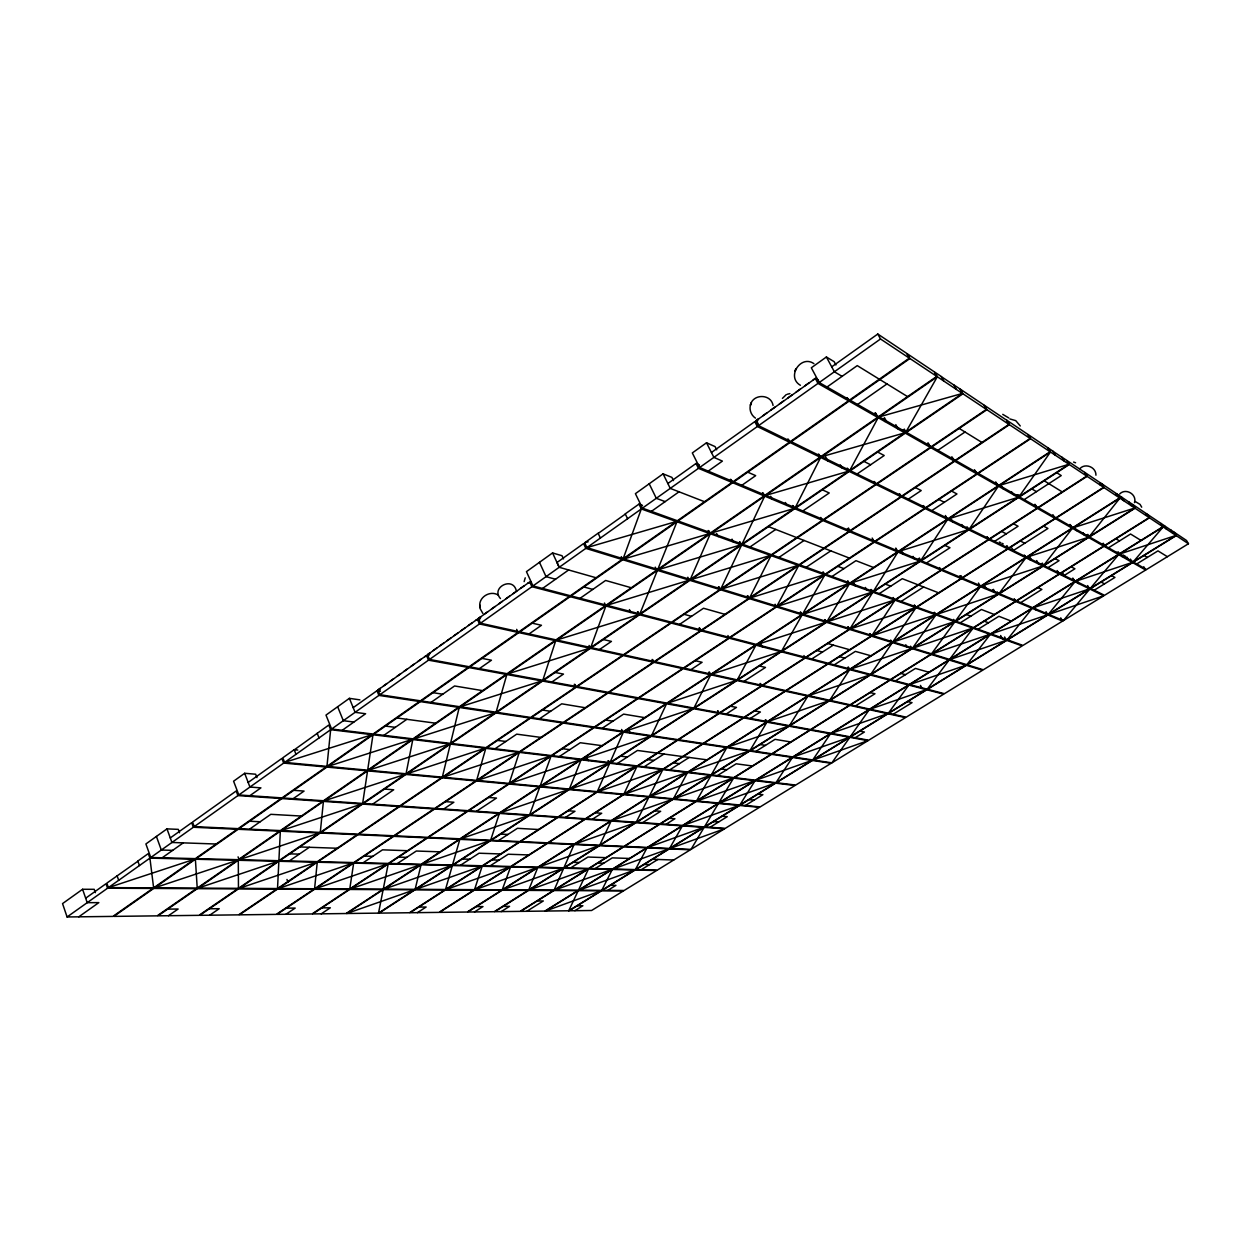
<?xml version="1.0" encoding="UTF-8"?>
<svg xmlns="http://www.w3.org/2000/svg" width="1251" height="1251" viewBox="0 0 1251 1251"><rect width="100%" height="100%" fill="white"/><g stroke="black" fill="none" stroke-linecap="round" stroke-linejoin="round"><path stroke-width="1.5" d="M277.519 888.554L278.864 861.282L316.503 862.205L277.519 888.554L239.269 888.335L278.864 861.282M278.895 860.704L280.333 831.211L319.443 832.978L278.895 860.704L239.129 859.718L238.065 856.857M314.58 888.757L317.254 862.22L352.954 863.096L314.58 888.757L278.285 888.554L317.254 862.22M320.272 832.415L323.415 801.406L361.789 804.033L320.272 832.415L281.194 830.617L323.415 801.406M297.769 750.053L294.188 749.693L282.804 757.793L284.603 762.406L326.949 766.378L330.655 729.693L328.778 725.033L294.251 749.865M524.138 581.637L525.232 577.821M1134.485 502.621C1137.175 494.348 1125.681 487.64 1119.692 493.973M349.764 888.961L353.658 863.112L387.544 863.941L349.764 888.961L315.299 888.757L353.658 863.112M362.649 803.439L367.559 770.866L405.168 774.369L362.649 803.439L324.275 800.812L367.559 770.866M367.653 770.178L372.986 734.775L412.032 739.466L367.653 770.178L327.793 766.456L372.986 734.775M379.944 689.301L380.085 688.378L377.911 689.926L379.804 690.224M378.506 913.121L383.15 889.633L414.378 889.805L378.506 913.121L346.73 913.511L383.15 889.633M383.244 889.148L388.217 863.956L420.43 864.754L383.244 889.148L350.452 888.961L388.217 863.956M406.043 773.775L412.814 739.56L449.625 743.985L406.043 773.775L368.451 770.256L412.814 739.56M415.129 889.32L421.071 864.769L451.736 865.52L415.129 889.32L383.901 889.148L421.071 864.769M442.322 777.168L450.344 744.079L485.091 748.254L442.322 777.168L406.794 773.837L450.344 744.079M450.516 743.375L459.226 707.456L495.161 712.851L450.516 743.375L413.737 738.934L459.226 707.456M445.512 889.492L452.346 865.536L481.572 866.239L445.512 889.492L415.739 889.32L452.346 865.536M452.487 865.02L459.821 839.358L489.876 840.719L452.487 865.02L421.837 864.269L459.821 839.358M476.647 780.374L485.779 748.333L518.649 752.289L476.647 780.374L443.026 777.231L485.779 748.333M496.084 712.226L506.843 674.524L541.855 680.935L496.084 712.226L460.165 706.799L506.843 674.524M474.52 889.649L482.151 866.255L510.017 866.943L474.52 889.649L446.107 889.492L482.151 866.255M490.642 840.219L499.384 813.416L528.798 815.417L490.642 840.219L460.603 838.842L499.384 813.416M509.173 783.423L519.29 752.367L550.424 756.104L509.173 783.423L477.319 780.436L519.29 752.367M542.809 680.278L555.71 640.715L589.737 648.19L542.809 680.278L507.812 673.851L555.71 640.715M502.23 889.805L510.58 866.959L537.195 867.615L502.23 889.805L475.083 889.649L510.58 866.959M529.595 814.901L539.822 786.895L568.564 789.569L529.595 814.901L500.181 812.884L539.822 786.895M540.041 786.3L551.034 756.183L580.558 759.732L540.041 786.3L509.798 783.47L551.034 756.183M637.478 611.708L638.87 614.616L605.875 606.016L556.711 640.027L590.722 647.533L605.875 606.016L604.468 603.013M600.386 538.039L598.103 533.223L584.655 542.793L586.922 547.61L623.139 558.759L641.325 508.954L638.98 504.106L625.25 513.88L627.58 518.712M528.735 889.946L537.727 867.615L563.185 868.241L528.735 889.946L502.777 889.805L537.727 867.615M581.136 759.795L540.635 786.363L569.361 789.053L581.136 759.795L609.174 763.173L608.033 760.671M639.855 613.944L657.4 570.378L689.27 580.167L639.855 613.944L606.891 605.312L657.4 570.378M657.776 569.44L676.963 521.761L709.677 533.536L657.776 569.44L623.842 558.994L676.963 521.761M758.012 420.101L758.591 418.788L755.932 420.68L757.449 421.415M554.115 890.087L563.685 868.257L588.048 868.851L554.115 890.087L529.267 889.961L563.685 868.257M563.888 867.803L574.084 844.55L598.979 845.676L563.888 867.803L538.446 867.162L574.084 844.55M597.274 791.648L636.384 766.441L609.722 763.235L569.94 789.1L597.274 791.648L609.722 763.235L608.596 760.733M609.988 762.625L623.373 732.101L650.661 736.198L609.988 762.625L581.981 759.248L623.373 732.101M690.286 579.463L740.999 544.795L710.318 533.755L658.448 569.643L690.286 579.463L710.318 533.755L708.817 530.721M568.72 910.775L578.228 890.649L601.09 890.775L568.72 910.775L545.405 911.056L578.228 890.649M578.431 890.227L588.533 868.866L611.864 869.445L578.431 890.227L554.615 890.102L588.533 868.866M599.698 845.223L611.145 821.031L635.461 822.689L599.698 845.223L574.819 844.081L611.145 821.031M623.858 794.135L636.915 766.503L662.295 769.553L623.858 794.135L597.806 791.711L636.915 766.503M651.505 735.651L666.564 703.781L693.07 708.629L651.505 735.651L624.233 731.538L666.564 703.781M720.873 588.893L770.444 555.381L741.608 545.014L690.912 579.666L720.873 588.893L741.608 545.014L740.123 542.074M742.046 544.076L794.119 508.485L764.705 496.131L711.397 533.02L742.046 544.076L764.705 496.131L763.141 493.082M601.762 890.352L612.333 869.445L634.695 869.992L601.762 890.352L578.916 890.227L612.333 869.445M636.212 822.22L648.941 797.043L672.663 799.248L636.212 822.22L611.895 820.562L648.941 797.043M649.206 796.512L662.811 769.615L687.002 772.524L649.206 796.512L624.374 794.197L662.811 769.615M693.914 708.066L736.401 680.45L710.74 674.805L667.44 703.203L693.914 708.066L710.74 674.805L709.489 672.209M749.677 597.775L771.007 555.585L798.154 565.358L749.677 597.775L721.467 589.08L771.007 555.585M795.198 507.75L848.694 471.174L820.625 457.459L765.815 495.38L795.198 507.75L820.625 457.459L819.014 454.379M635.383 869.586L647.033 847.865L668.894 848.866L635.383 869.586L613.021 869.023L647.033 847.865M673.413 798.779L687.487 772.586L710.568 775.354L673.413 798.779L649.707 796.559L687.487 772.586M737.277 679.887L755.917 645.172L780.718 651.646L737.277 679.887L711.631 674.226L755.917 645.172M776.887 606.156L798.701 565.546L824.3 574.756L776.887 606.156L750.24 597.947L798.701 565.546M849.804 470.423L904.77 432.846L878.139 417.678L821.766 456.678L849.804 470.423L878.139 417.678L875.622 413.049M669.582 848.428L682.389 825.895L703.719 827.349L669.582 848.428L647.737 847.427L682.389 825.895M696.541 800.937L711.037 775.417L733.102 778.059L696.541 800.937L673.882 798.826L711.037 775.417M711.334 774.869L726.8 747.629L749.24 750.991L711.334 774.869L688.269 772.086L726.8 747.629M781.609 651.067L826.035 622.185L802.157 614.851L756.839 644.578L781.609 651.067L802.157 614.851L800.828 612.224M802.595 614.085L849.007 583.638L824.816 574.944L777.418 606.328L802.595 614.085L824.816 574.944L823.408 572.223M690.99 849.413L704.141 827.364L724.595 828.772L690.99 849.413L670.02 848.459L704.141 827.364M704.422 826.911L718.387 803.502L739.153 805.441L704.422 826.911L683.093 825.441L718.387 803.502M718.684 803.017L733.539 778.122L754.634 780.655L718.684 803.017L696.995 800.984L733.539 778.122M750.021 750.491L788.662 726.143L766.926 722.155L727.597 747.113L750.021 750.491L766.926 722.155L765.784 719.81M826.942 621.591L872.385 592.051L849.492 583.81L803.095 614.241L826.942 621.591L849.492 583.81L848.115 581.168M739.873 804.987L755.057 780.702L775.245 783.126L739.873 804.987L719.106 803.048L755.057 780.702M789.459 725.643L807.88 696.166L828.881 700.795L789.459 725.643L767.739 721.639L807.88 696.166M850.039 628.706L894.528 600.011L872.838 592.208L827.427 621.731L850.039 628.706L872.838 592.208L871.494 589.643M873.323 591.442L919.813 561.214L897.937 552.035L850.445 583.185L873.323 591.442L897.937 552.035L895.81 548.047M775.98 782.673L792.415 757.465L811.993 760.405L775.98 782.673L755.792 780.233L792.415 757.465M829.694 700.279L869.914 674.93L849.664 669.645L808.709 695.65L829.694 700.279L849.664 669.645L848.459 667.268M871.963 635.461L894.965 600.167L915.56 607.579L871.963 635.461L850.477 628.846L894.965 600.167M812.743 759.951L830.476 733.805L849.429 737.277L812.743 759.951L793.165 756.996L830.476 733.805M870.743 674.414L892.338 642.561L911.791 648.534L870.743 674.414L850.508 669.113L892.338 642.561M892.807 641.888L935.529 614.757L915.967 607.72L872.385 635.602L892.807 641.888L915.967 607.72L914.669 605.265M969.337 529.017L1018.048 497.351L998.392 486.17L948.571 518.837L969.337 529.017L998.392 486.17L996.891 483.48M831.884 762.844L849.82 737.339L867.959 740.67L831.884 762.844L813.134 760.014L849.82 737.339M850.195 736.808L869.273 709.677L887.569 713.695L850.195 736.808L831.243 733.321L869.273 709.677M912.636 648.002L954.544 621.606L935.92 614.898L893.214 642.013L912.636 648.002L935.92 614.898L934.638 612.505M1019.049 496.694L1068.933 464.277L1050.48 452.002L999.424 485.482L1019.049 496.694L1050.48 452.002L1048.15 447.952L1052.873 451.111L1055.187 455.129M782.422 398.381L786.285 394.581M888.351 713.226L908.82 685.079L926.428 689.676L888.351 713.226L870.055 709.192L908.82 685.079M931.557 653.835L972.653 628.111L954.904 621.731L913.027 648.127L931.557 653.835L954.904 621.731L953.653 619.386M955.404 621.059L998.173 594.1L980.44 586.656L936.796 614.35L955.404 621.059L980.44 586.656L978.47 583.044M927.226 689.192L949.134 660.012L966.038 665.204L927.226 689.192L909.618 684.594L949.134 660.012M949.603 659.402L972.997 628.237L989.916 634.32L949.603 659.402L931.917 653.945L972.997 628.237M999.064 593.537L1042.74 566.015L1025.914 557.79L981.331 586.078L999.064 593.537L1025.914 557.79L1024.553 555.366M1099.895 483.949L1100.63 482.995M966.835 664.703L990.26 634.445L1006.398 640.246L966.835 664.703L949.947 659.512L990.26 634.445M1115.97 494.645L1116.69 493.738M1007.227 639.746L1032.184 608.361L1047.556 614.82L1007.227 639.746L991.089 633.929L1032.184 608.361M1089.168 536.757L1134.735 508.031L1119.88 498.148L1073.327 527.703L1089.168 536.757L1119.88 498.148L1117.424 494.27L1101.693 483.715L1099.989 484.794M1048.385 614.304L1089.512 588.877L1074.969 581.762L1033.029 607.845L1048.385 614.304L1074.969 581.762L1073.045 578.384M1145.728 514.489L1146.432 513.629M1063.366 620.605L1089.809 589.018L1103.71 595.82L1063.366 620.605L1048.698 614.429L1089.809 589.018M1090.372 588.361L1132.311 562.434L1118.613 554.631L1075.829 581.23L1090.372 588.361L1118.613 554.631L1117.018 552.191M1118.191 551.816L1119.489 554.084L1133.187 561.902L1163.164 526.921L1161.147 523.512L1164.415 525.701L1166.417 529.095M95.373 892.651L94.216 889.32L82.582 889.273L62.55 903.597L67.085 916.967L112.903 916.404L152.81 888.445L107.57 888.21L67.085 916.967M179.518 832.744L178.283 829.366L166.977 828.881L145.898 843.956L150.777 857.514L195.344 858.624L237.252 829.257L193.358 827.255L150.777 857.514M256.971 777.622L255.642 774.213L244.664 773.29L233.593 781.203L238.832 794.948L281.975 797.903L326.042 767.019L283.68 763.079L238.832 794.948M359.897 699.872L349.389 698.339L325.995 715.087L331.609 729.02L373.111 734.024L419.507 701.498L378.912 695.4L331.609 729.02M563.497 558.9L562.027 555.725L552.567 552.942L526.452 571.644L532.973 585.937L570.378 595.742L622.06 559.51L585.828 548.376L583.576 543.575L556.992 562.497L559.213 567.297L596.055 577.759M673.491 480.587L671.912 477.382L663.093 473.848L635.414 493.66L642.451 508.141L677.37 520.744L732.038 482.433L730.443 479.274M716.698 449.828L715.072 446.607L706.518 442.776L692.319 452.94L699.637 467.514L733.164 481.635L789.428 442.213L787.77 439.038M835.918 364.948L834.151 361.68L826.395 356.988L811.32 367.778L819.217 382.54L849.695 399.96L909.336 358.146L906.662 353.345L877.78 334.033L831.712 366.84M383.478 685.97L386.887 683.546M390.281 681.107L393.705 678.683M397.114 676.244L400.539 673.804M403.979 671.365L407.419 668.91M410.86 666.455L414.316 664M417.771 661.544L421.243 659.074M424.715 656.603L427.889 655.633M433.174 650.567L436.677 648.081M440.18 645.579L443.683 643.092M447.201 640.575L450.72 638.073M454.238 635.555L457.788 633.037M461.322 630.52L464.872 627.986M468.421 625.453L471.987 622.92M475.552 620.387L478.758 619.417M484.262 614.178L487.859 611.614M491.455 609.049L495.068 606.485M498.68 603.905L502.292 601.34M505.92 598.744L509.564 596.164M513.207 593.568L516.851 590.972M520.51 588.361L524.169 585.749M527.844 583.138L531.05 582.184M762.735 415.832L766.894 412.861M771.054 409.906L775.229 406.935M779.404 403.948L783.595 400.977M787.802 397.974L792.008 394.988M796.215 391.985L800.437 388.967M804.674 385.965L808.912 382.931M813.166 379.913L815.292 378.396L816.418 379.037M85.662 898.202L106.007 883.722L107.57 888.21M137.891 861.22L106.835 883.128L108.399 887.616L153.623 887.866L194.499 859.218L149.917 858.123L108.399 887.616L194.499 859.218M170.277 837.935L191.669 822.705L193.358 827.255M248.167 782.454L281.866 758.45L283.68 763.079M353.204 707.659L376.973 690.724L380.429 691.256M667.862 483.527L696.025 463.48L699.481 464.934M711.428 452.502L754.791 421.618L758.09 423.245M818.561 380.335L815.355 378.49L755.995 420.774L758.528 425.668L790.585 441.384L848.506 400.805L846.786 397.615M598.181 533.426L625.344 514.083M194.233 826.63L237.925 795.589L281.084 798.529L238.112 828.647L194.233 826.63L192.545 822.079L236.189 790.992L237.925 795.589M379.897 694.712L428.514 660.168L468.124 667.424L420.477 700.826L379.897 694.712L377.958 690.02L426.482 655.446L428.514 660.168M479.477 623.952L477.382 619.198L427.498 654.742L429.515 659.449L479.477 623.952L518.039 632.427L516.663 629.362M480.525 623.217L531.91 586.703L569.346 596.477L519.056 631.724L480.525 623.217L478.414 618.463L529.72 581.918L531.91 586.703M532.973 585.937L585.828 548.376M642.451 508.141L698.465 468.343L732.038 482.433M699.637 467.514L757.34 426.528L789.428 442.213M758.528 425.668L817.982 383.416L848.506 400.805M819.217 382.54L880.516 338.99L909.336 358.146M78.782 916.827L98.829 902.628L87.21 902.675L82.582 889.273M162.161 857.795L183.24 842.877M249.856 795.699L260.912 787.864L249.934 787.051L244.664 773.29M342.227 730.303L365.605 713.742L355.112 712.319L349.389 698.339M542.543 588.455L568.642 569.971M651.396 511.378L679.043 491.799M708.222 471.142L722.406 461.103L713.899 457.381L706.518 442.776M827.036 387.012L857.248 365.62L879.297 379.209M326.949 766.378L372.173 734.681L330.655 729.693L284.603 762.406L372.173 734.681M518.039 632.427L469.109 666.736L429.515 659.449M623.139 558.759L676.275 521.511L641.325 508.954L586.922 547.61L676.275 521.511M154.53 887.866L195.391 859.234L237.471 860.266L197.22 888.116L154.53 887.866L237.471 860.266M656.728 570.159L622.779 559.729L571.128 595.929L606.203 605.124L656.728 570.159L655.274 567.141M764.095 495.881L732.695 482.714L678.058 520.995L710.756 532.785L764.095 495.881L762.531 492.816M820.03 457.162L790.053 442.51L733.837 481.916L765.19 495.115L820.03 457.162L818.42 454.097M877.577 417.349L849.101 401.133L791.226 441.697L821.172 456.38L877.577 417.349L875.059 412.721M909.915 358.521L850.305 400.304L878.734 416.552L936.78 376.395L934.153 371.735L907.225 353.72L909.915 358.521L936.78 376.395M249.559 829.163L270.81 814.323L301.366 816.059M293.203 798.67L304.071 791.085L293.735 790.319M383.901 735.322L406.841 719.309M431.016 702.405L454.566 685.97L482.62 690.646M479.399 668.628L491.44 660.215L481.995 658.386M529.064 633.929L541.448 625.281L532.254 623.17M580.104 598.291L605.609 580.464L631.302 587.767M741.859 485.294L755.682 475.646L747.738 472.174M857.592 404.464L886.975 383.932M198.065 888.116L238.3 860.281L278.066 861.267L238.456 888.335L198.065 888.116L278.066 861.267M280.333 831.211L239.129 859.718L319.443 832.978M879.297 416.864L937.312 376.739L962.41 393.44L905.912 432.064L879.297 416.864L962.41 393.44L959.861 388.905L953.715 384.808L956.28 389.374M168.432 915.716L178.127 909.024L167.712 909.117M590.722 647.533L638.87 614.616L556.711 640.027M590.425 648.346L543.497 680.419L576.492 686.471L622.482 655.399L590.425 648.346L589.08 645.453M639.511 614.788L591.395 647.69L623.42 654.758L670.567 622.889L639.511 614.788L638.135 611.88M822.329 520.307L794.713 508.719L742.656 544.294L771.46 554.693L822.329 520.307L820.828 517.429M875.591 484.325L849.257 471.439L795.777 507.984L823.377 519.603L875.591 484.325L874.027 481.416M930.259 447.358L905.302 433.143L850.352 470.689L876.67 483.59L930.259 447.358L927.851 442.979M962.91 393.768L906.428 432.361L931.37 446.607L986.413 409.405L983.927 405.011L960.299 389.155L962.91 393.768L986.413 409.405M209.668 915.216L219.222 908.695L209.37 908.773M289.278 860.954L309.341 847.287M372.657 804.127L393.705 789.788L384.542 789.053M551.926 681.967L563.482 674.086L555.116 672.475M599.573 649.488L611.426 641.403L603.31 639.542M750.021 546.953L775.729 529.439M802.845 510.955L829.241 492.972L822.345 489.845M857.091 473.988L884.207 455.505L877.639 452.049M575.569 687.112L530.69 717.433L496.803 712.335L542.559 681.06L575.569 687.112L574.287 684.297M719.872 589.565L671.537 622.232L640.512 614.116L689.895 580.355L719.872 589.565L718.465 586.719M576.226 687.221L531.362 717.542L563.388 722.359L607.392 692.929L576.226 687.221L574.944 684.422M748.708 598.431L720.467 589.753L672.147 622.404L701.404 630.066L748.708 598.431L747.332 595.648M900.861 496.678L876.107 484.575L823.924 519.837L849.882 530.768L900.861 496.678L899.344 493.848M954.2 460.993L930.76 447.639L877.186 483.84L901.908 495.975L954.2 460.993L951.839 456.74M986.883 409.718L931.87 446.888L955.279 460.274L1008.947 424.386L1006.508 420.117L984.396 405.324L986.883 409.718L1008.947 424.386M495.052 748.755L516.71 734.149L540.885 737.418M539.525 718.762L561.715 703.813L585.265 707.738M679.621 624.358L703.5 608.252L724.923 614.335M778.966 557.399L804.08 540.463M937.859 450.313L965.006 432.017M653.366 662.186L608.299 692.319L577.149 686.596L623.107 655.54L653.366 662.186L652.068 659.449M700.451 630.692L654.289 661.56L624.061 654.899L671.177 623.061L700.451 630.692L699.121 627.939M848.866 531.44L799.17 564.686L772.039 554.897L822.877 520.541L848.866 531.44L847.396 528.641M653.96 662.326L608.924 692.444L638.385 697.855L682.561 668.613L653.96 662.326L652.662 659.574M701.045 630.848L654.899 661.701L683.468 668.003L728.692 638.073L701.045 630.848L699.7 628.096M749.271 598.604L701.983 630.207L729.63 637.447L775.933 606.798L749.271 598.604L747.879 595.836M873.87 541.933L849.382 531.659L799.702 564.873L825.285 574.115L873.87 541.933L872.432 539.212M924.661 508.313L901.345 496.913L850.399 530.971L874.871 541.276L924.661 508.313L923.175 505.56M976.734 473.832L954.669 461.259L902.409 496.209L925.693 507.625L976.734 473.832L974.435 469.688M1030.136 438.475L1009.385 424.683L955.748 460.54L977.797 473.128L1030.136 438.475L1027.759 434.316L1006.899 420.32M285.916 914.262L295.189 908.085L286.291 908.148M363.087 862.799L382.509 849.836L407.529 850.711M443.73 809.006L453.863 802.251L445.606 801.641M806.238 567.235L830.789 550.862M908.351 499.118L921.221 490.548L915.341 487.562M729.239 638.213L684.047 668.128L711.1 674.101L755.401 645.031L729.239 638.213L727.926 635.524M801.656 614.694L776.449 606.954L730.177 637.588L756.323 644.437L801.656 614.694L800.327 612.067M897.483 551.847L874.355 542.152L825.801 574.287L849.961 583.013L897.483 551.847L896.06 549.189M947.132 519.29L925.13 508.531L875.356 541.48L898.468 551.206L947.132 519.29L945.662 516.616M997.985 485.935L977.172 474.082L926.162 507.859L948.133 518.633L997.985 485.935L995.718 481.901M1030.543 438.741L978.235 473.378L999.017 485.247L1050.089 451.752L1047.759 447.702L1028.166 434.582L1030.543 438.741L1050.089 451.752M321.21 913.84L330.342 907.804L321.898 907.866M397.208 863.643L416.317 851.024L440.102 851.853M476.522 811.258L496.491 798.075L488.703 797.45M559.4 756.527L580.276 742.734L601.981 745.674M602.247 728.223L623.608 714.118L644.718 717.636M690.943 669.66L702.092 662.295L695.243 660.716M831.962 576.523L855.965 560.667L873.589 567.516M931.76 510.611L956.968 493.957L951.511 491.064M622.81 732.007L581.387 759.185L551.894 755.62L594.069 727.691L622.81 732.007L621.622 729.442M710.193 674.696L666.892 703.093L638.98 697.964L683.124 668.738L710.193 674.696L708.942 672.084M898.922 551.394L947.57 519.493L968.352 529.658L920.767 560.589L898.922 551.394L968.352 529.658L966.914 527.062M569.361 789.053L609.174 763.173L540.635 786.363M849.132 629.284L826.504 622.326L782.11 651.192L805.613 657.354L849.132 629.284L847.85 626.782M940.955 570.096L920.251 561.402L873.777 591.598L895.45 599.432L940.955 570.096L939.595 567.563M988.446 539.478L968.759 529.861L921.205 560.776L941.894 569.486L988.446 539.478L987.039 536.945M1037.016 508.156L1018.439 497.57L969.744 529.22L989.4 538.853L1037.016 508.156L1034.858 504.325M1086.728 476.115L1069.292 464.512L1019.44 496.928L1038.002 507.531L1086.728 476.115L1084.508 472.268L1067.025 460.571M460.54 865.223L479.055 853.213L500.603 853.964M498.524 840.578L517.414 828.318L538.524 829.522M617.337 763.517L637.463 750.459L657.056 753.102M743.985 681.357L765.471 667.424L759.373 665.954M879.297 593.6L902.284 578.697L918.078 584.842M926.475 562.997L949.994 547.735L944.849 545.405M1024.178 499.634L1061.239 475.583L1056.72 472.69M1079.926 468.578C1085.446 462.729 1096.22 467.233 1095.939 475.208M718.762 713.336L677.964 739.638L652.037 735.729L693.586 708.723L718.762 713.336L717.574 710.865M761.28 685.923L719.606 712.789L694.446 708.16L736.917 680.56L761.28 685.923L760.061 683.453M719.262 713.43L678.48 739.716L703.14 743.438L743.203 717.808L719.262 713.43L718.074 710.959M761.765 686.033L720.107 712.882L744.032 717.276L784.924 691.131L761.765 686.033L760.545 683.562M805.191 658.042L762.625 685.47L785.769 690.583L827.537 663.874L805.191 658.042L803.94 655.555M871.071 636.024L849.585 629.425L806.066 657.463L828.412 663.311L871.071 636.024L869.805 633.585M1007.477 548.782L988.837 539.666L942.3 569.658L961.941 577.915L1007.477 548.782L1006.101 546.312M1037.392 508.375L989.791 539.056L1008.415 548.188L1055 518.399L1037.392 508.375L1035.218 504.544M1087.088 476.334L1038.377 507.734L1055.953 517.789L1103.585 487.311L1101.396 483.558L1084.805 472.409L1087.088 476.334L1103.585 487.311M417.396 912.651L426.138 907.022L418.819 907.084M489.97 865.958L508.203 854.23L528.766 854.949M565.515 817.372L574.975 811.273L568.22 810.773M644.187 766.754L663.953 754.04M726.19 714.008L736.479 707.394L730.428 706.221M811.758 658.964L833.291 645.109M901.127 601.465L923.629 587M994.545 541.386L1018.079 526.233L1013.451 523.794M961.018 578.509L916.451 607.001L895.888 599.573L941.362 570.268L961.018 578.509L959.673 576.039M891.932 642.435L871.509 636.165L828.85 663.437L850.086 669.004L891.932 642.435L890.696 640.059M961.409 578.666L916.858 607.157L936.42 614.21L980.065 586.5L961.409 578.666L960.064 576.211M962.316 578.087L1007.853 548.97L1025.554 557.618L980.956 585.921L962.316 578.087L960.987 575.616M1072.044 528.11L1055.344 518.602L1008.791 548.36L1026.477 557.039L1072.044 528.11L1069.965 524.466M1103.914 487.53L1056.313 517.977L1072.983 527.515L1119.567 497.945L1103.914 487.53L1101.724 483.777M592.395 819.217L601.715 813.275L595.273 812.79M669.754 769.85L689.176 757.449M750.303 718.434L760.389 711.991L754.65 710.881M834.261 664.844L855.371 651.38L870.915 655.79M766.472 722.077L727.128 747.05L703.625 743.501L743.673 717.902L766.472 722.077L765.331 719.732M849.241 669.535L808.255 695.556L786.238 690.693L827.99 663.984L849.241 669.535L848.037 667.158M1026.836 557.211L1072.373 528.297L1088.245 537.336L1043.631 565.452L1026.836 557.211L1088.245 537.336M474.489 911.932L482.98 906.568L476.287 906.615M1015.421 601.34L998.533 594.241L955.78 621.184L973.497 627.58L1015.421 601.34L1014.154 599.041M1059.081 574.006L1043.068 566.187L999.408 593.693L1016.281 600.793L1059.081 574.006L1057.126 570.534M1103.648 546.108L1088.558 537.508L1043.975 565.608L1059.972 573.458L1103.648 546.108L1102.319 543.778M1089.48 536.929L1135.032 508.234L1149.169 517.617L1104.555 545.545L1089.48 536.929L1087.807 534.38M501.198 911.604L509.564 906.35L503.152 906.396M570.581 867.959L587.97 857.029L605.937 857.654M642.592 822.658L660.669 811.305L654.82 810.836M717.402 775.604L736.182 763.798L752.383 765.987M755.901 751.382L775.041 739.341L790.773 741.968M960.283 622.81L981.441 609.503L994.357 614.522M1048.041 567.61L1059.05 560.683L1055.031 558.65M1015.765 601.481L973.841 627.705L990.745 633.804L1031.872 608.236L1015.765 601.481L1014.498 599.182M1074.656 581.621L1059.409 574.162L1016.625 600.933L1032.716 607.705L1074.656 581.621L1072.748 578.228M1103.961 546.28L1060.285 573.615L1075.532 581.09L1118.331 554.459L1103.961 546.28L1102.616 543.95M1162.883 526.749L1149.45 517.805L1104.852 545.717L1119.207 553.912L1162.883 526.749L1160.865 523.325L1147.386 514.317M526.796 911.291L543.309 900.97L537.195 900.986M595.148 868.585L612.286 857.873L629.488 858.467M666.048 824.268L674.914 818.733L669.301 818.31M855.403 705.955L874.965 693.742L870.18 692.585M895.513 680.888L915.451 668.425L928.93 672.256M978.141 629.253L998.892 616.29L1011.199 621.09M1020.722 602.654L1041.895 589.424L1037.908 587.61M1108.511 547.797L1130.576 534.021L1140.943 540.401M1133.187 561.902L1175.971 535.444L1163.164 526.921L1119.489 554.084L1175.971 535.444M1062.552 621.106L1047.869 614.945L1007.54 639.871L1022.958 645.422L1062.552 621.106L1060.739 617.869M1145.666 570.034L1132.593 562.59L1090.653 588.502L1104.539 595.304L1145.666 570.034L1143.774 566.766M1188.45 543.747L1176.221 535.616L1133.453 562.059L1146.51 569.518L1188.45 543.747L1186.511 540.479L1174.251 532.269M574.866 910.697L582.872 905.755L577.227 905.802M607.783 890.384L615.93 885.364L610.394 885.301M641.263 869.726L657.885 859.468M710.036 827.286L727.253 816.668L722.124 816.246M745.346 805.503L762.875 794.682L757.887 794.15M855.184 737.715L864.41 732.023L859.844 731.147M893.151 714.29L912.026 702.64L907.663 701.592M1094.187 590.237L1114.954 577.415L1111.514 575.601M1136.768 563.951L1157.957 550.878L1167.386 556.695M545.405 911.056L601.09 890.775M578.916 890.227L634.695 869.992M554.615 890.102L611.864 869.445M613.021 869.023L668.894 848.866M670.02 848.459L724.595 828.772M529.267 889.961L588.048 868.851M647.737 847.427L703.719 827.349M502.777 889.805L563.185 868.241M683.093 825.441L739.153 805.441M475.083 889.649L537.195 867.615M538.446 867.162L598.979 845.676M719.106 803.048L775.245 783.126M446.107 889.492L510.017 866.943M574.819 844.081L635.461 822.689M696.995 800.984L754.634 780.655M755.792 780.233L811.993 760.405M813.134 760.014L867.959 740.67M346.73 913.511L414.378 889.805M415.739 889.32L481.572 866.239M611.895 820.562L672.663 799.248M673.882 798.826L733.102 778.059M793.165 756.996L849.429 737.277M383.901 889.148L451.736 865.52M649.707 796.559L710.568 775.354M831.243 733.321L887.569 713.695M350.452 888.961L420.43 864.754M421.837 864.269L489.876 840.719M624.374 794.197L687.002 772.524M688.269 772.086L749.24 750.991M870.055 709.192L926.428 689.676M315.299 888.757L387.544 863.941M460.603 838.842L528.798 815.417M597.806 791.711L662.295 769.553M727.597 747.113L788.662 726.143M909.618 684.594L966.038 665.204M278.285 888.554L352.954 863.096M500.181 812.884L568.564 789.569M569.94 789.1L636.384 766.441M767.739 721.639L828.881 700.795M949.947 659.512L1006.398 640.246L1004.616 636.962M239.269 888.335L316.503 862.205M808.709 695.65L869.914 674.93M931.917 653.945L989.916 634.32M991.089 633.929L1047.556 614.82M1048.698 614.429L1103.71 595.82M509.798 783.47L580.558 759.732M581.981 759.248L650.661 736.198M850.508 669.113L911.791 648.534L910.572 646.204M913.027 648.127L972.653 628.111M1033.029 607.845L1089.512 588.877L1087.635 585.562M477.319 780.436L550.424 756.104M624.233 731.538L693.07 708.629M893.214 642.013L954.544 621.606M1075.829 581.23L1132.311 562.434M281.194 830.617L361.789 804.033M443.026 777.231L518.649 752.289M667.44 703.203L736.401 680.45M872.385 635.602L935.529 614.757L934.247 612.365M936.796 614.35L998.173 594.1M324.275 800.812L405.168 774.369M406.794 773.837L485.091 748.254M711.631 674.226L780.718 651.646M850.477 628.846L915.56 607.579L914.246 605.124M981.331 586.078L1042.74 566.015L1041.411 563.654M368.451 770.256L449.625 743.985M756.839 644.578L826.035 622.185L824.722 619.62M827.427 621.731L894.528 600.011L893.214 597.509M327.793 766.456L412.032 739.466M413.737 738.934L495.161 712.851M803.095 614.241L872.385 592.051L871.04 589.471M1073.327 527.703L1134.735 508.031L1132.64 504.45L1128.981 502.011L1131.092 505.607M460.165 706.799L541.855 680.935M777.418 606.328L849.007 583.638L847.631 580.996M850.445 583.185L919.813 561.214L918.422 558.618M507.812 673.851L589.737 648.19M750.24 597.947L824.3 574.756L822.908 572.051M721.467 589.08L798.154 565.358M948.571 518.837L1018.048 497.351L1016.563 494.739M606.891 605.312L689.27 580.167L687.831 577.227M690.912 579.666L770.444 555.381M999.424 485.482L1068.933 464.277M658.448 569.643L740.999 544.795L739.529 541.839M623.842 558.994L709.677 533.536L708.16 530.487M711.397 533.02L794.119 508.485L792.587 505.513M584.655 542.793L588.142 541.777M765.815 495.38L848.694 471.174L847.115 468.187M821.766 456.678L904.77 432.846L903.128 429.844M787.207 394.284L789.913 393.596M172.669 850.352L161.316 850.023L156.406 836.434M289.732 853.854L299.286 854.136M364.182 856.075L372.767 856.341M398.569 857.107L406.731 857.357M462.37 859.015L469.766 859.234M492.018 859.906L499.071 860.109M573.114 862.33L579.26 862.502M597.806 863.065L603.701 863.237M644.14 864.441L649.566 864.613M216.173 844.018L171.934 842.47L166.977 828.881M299.833 846.943L337.144 848.256M652.506 859.281L673.726 860.016M249.621 821.219L260.145 821.766M500.697 834.104L507.953 834.464M1009.917 418.96L1015.734 420.633L1020.269 425.965M713.461 821.61L718.621 821.985M749.068 799.608L754.087 800.108M353.877 722.046L343.321 720.701L337.645 706.737M385.417 726.08L395.332 727.347M497.523 740.404L505.842 741.468M562.34 748.692L569.815 749.646M620.637 756.151L627.376 757.011M647.627 759.592L654.038 760.42M673.335 762.875L679.434 763.657M721.202 769.005L726.768 769.709M396.974 717.98L435.567 723.187M657.588 753.18L682.608 756.558M683.109 756.62L706.971 759.842M433.065 692.679L442.76 694.211M542.481 710.021L550.596 711.319M605.625 720.044L612.896 721.186M760.045 744.517L765.456 745.377M555.553 579.244L546.046 576.648L539.462 562.325M583.904 586.985L592.818 589.409M684.125 614.304L691.522 616.336M816.872 650.52L822.501 652.052M839.437 656.666L844.785 658.135M900.829 673.413L905.458 674.68M827.709 643.514L849.632 649.738M1002.755 414.347L1008.775 417.943M1073.608 462.088L1075.594 462.776M1135.189 501.495L1140.083 504.419L1141.71 507.187M638.98 504.106L642.482 505.373M665.172 501.62L656.306 498.305L649.206 483.793M837.826 566.328L843.925 568.611M885.301 584.123L890.759 586.172M966.382 614.507L970.839 616.18M984.24 621.2L988.493 622.795M704.516 501.714L670.255 488.39L663.093 473.848M768.505 526.624L796.731 537.617M797.294 537.836L823.862 548.173M824.393 548.376L849.429 558.118M918.5 584.999L938.61 592.833M498.398 595.21C490.251 589.674 477.522 597.65 480.087 607.454L479.79 604.999L480.009 608.408L482.823 613.381M999.346 542.027L1000.659 542.668M1001.957 543.309L1003.255 543.95M863.956 461.4L870.602 464.778M938.797 499.493L944.333 502.308M1001.598 531.44L1006.273 533.833M1020.331 540.979L1024.772 543.247M1071.122 566.828L1074.937 568.767L1064.163 575.507L1062.865 573.208M1101.068 582.075L1104.539 583.842M1043.615 526.108L1047.931 528.469L1013.294 550.581L1011.934 548.11M1018.205 494.739L1019.549 495.505M1122.96 554.928L1125.712 556.507M813.916 363.65C800.749 354.33 786.035 377.145 800.39 385.277M842.095 376.363L834.37 371.782L826.395 356.988M1031.794 488.891L1036.453 491.659M1115.923 538.79L1119.52 540.932M1144.071 555.491L1147.339 557.43M879.891 379.569L907.554 396.614M959.189 428.421L981.941 442.447M1044.225 480.806L1062.224 491.909M1117.737 494.489L1129.074 502.151M1132.89 504.575L1147.104 514.13L1149.45 517.805M941.237 376.582L953.825 384.995M1052.967 451.267L1062.208 457.459M1164.493 525.827L1170.92 530.127M755.463 418.115C750.616 415.035 748.379 407.889 751.429 402.806L750.397 405.246C752.633 393.627 771.163 393.565 773.055 405.48M500.447 598.557C490.517 587.673 512.801 576.101 516.241 590.535M1176.221 535.616L1173.985 532.097L1170.827 529.986L1172.828 533.348M1132.937 504.653L1135.032 508.234M1121.537 497.022L1123.664 500.666M1130.388 559.103L1132.593 562.59M1127.01 557.164L1128.949 560.511M1069.292 464.512L1066.65 460.321L1062.115 457.303L1064.413 461.275M1120.145 553.223L1122.1 556.617M1103.226 543.215L1104.555 545.545M1086.884 534.959L1088.558 537.508M1082.991 532.723L1084.351 535.115M1074.343 526.968L1076.423 530.596M1070.293 524.654L1072.373 528.297L1043.631 565.452L1042.318 563.091M1006.946 420.399L1009.385 424.683M1052.873 514.661L1055.344 518.602M1076.83 580.339L1078.659 583.576M1016.954 494.958L1018.439 497.57M1058.096 571.848L1059.409 574.162M1011.746 491.971L1013.232 494.614M943.739 381.023L941.143 376.395L934.685 372.079L937.312 376.739L905.912 432.064L904.254 429.062M1001.91 486.358L1003.411 489.016M1041.739 563.81L1043.068 566.187M1036.688 560.573L1038.611 563.998M1029.761 556.898L1031.105 559.306M1028.854 557.477L1030.198 559.885M1024.209 555.194L1025.554 557.618M975.639 471.314L977.172 474.082M1046.024 611.645L1047.869 614.945M1007.039 545.702L1008.415 548.188M1006.476 546.484L1007.853 548.97M953.09 458.429L954.669 461.259M1034.233 606.657L1036.094 610.003M877.78 334.033L880.516 338.99M987.43 537.132L988.837 539.666M928.351 443.276L930.76 447.639M967.336 527.265L968.759 529.861M961.816 524.544L963.254 527.171M997.235 591.895L998.533 594.241M993.403 589.346L994.701 591.707M992.528 589.909L993.826 592.27M903.644 430.141L905.302 433.143M951.417 519.431L952.871 522.089M984.537 585.593L985.851 587.986M895.794 424.605L898.265 429.14M945.381 515.49L947.57 519.493L920.767 560.589L919.376 558.009M983.646 586.156L984.944 588.549M884.441 417.693L886.115 420.758M883.284 418.491L884.957 421.556M1000.628 635.524L1002.426 638.823M923.645 505.795L925.13 508.531M899.829 494.098L901.345 496.913M847.38 397.959L849.101 401.133M918.86 558.806L920.251 561.402M874.558 481.682L876.107 484.575M913.058 556.367L914.45 558.962M815.355 378.49L817.982 383.416M902.112 551.738L903.519 554.381M847.662 468.468L849.257 471.439M840.25 464.825L841.845 467.827M872.197 538.055L874.355 542.152M825.488 456.584L827.818 460.962M848.413 527.953L849.882 530.768M847.912 528.86L849.382 531.659M905.787 644.734L907.022 647.064M920.455 685.407L922.096 688.55M788.396 439.351L790.053 442.51M865.411 587.438L866.771 590.034M853.964 583.294L855.324 585.921M870.243 633.71L871.509 636.165M754.791 421.618L757.34 426.528M793.181 505.764L794.713 508.719M785.409 502.48L786.942 505.467M848.303 626.923L849.585 629.425M770.679 496.272L772.242 499.29M825.191 619.761L826.504 622.326M731.116 479.555L732.695 482.714M775.104 604.249L776.449 606.954M696.025 463.48L698.465 468.343M732.023 539.134L733.508 542.105M716.667 533.567L718.168 536.585M760.999 644.328L762.25 646.83M719.059 586.907L720.467 589.753M621.294 556.632L622.779 559.729M629.409 609.581L630.801 612.521M552.567 552.942L559.213 567.297M629.144 730.584L630.332 733.133M587.126 758.122L588.283 760.655M376.973 690.724L378.912 695.4M317.175 733.305L319.036 737.949M294.188 749.693L296.002 754.306M286.964 879.453L287.949 882.033M139.44 865.567L137.829 861.048L148.29 853.589L149.917 858.123L153.623 887.866M117.109 875.809L118.689 880.313M195.391 859.234L197.22 888.116M238.3 860.281L238.456 888.335M429.687 653.053L429.312 654.992L427.451 654.648L429.687 653.053M480.681 616.727L480.181 618.776L478.382 618.369L480.681 616.727M794.979 370.968L796.089 368.623L794.979 370.968M153.701 888.445L113.825 916.389L157.126 915.857L196.407 888.663L153.701 888.445M238.128 829.288L196.235 858.639L238.3 859.687L279.52 831.164L238.128 829.288M281.944 798.576L238.988 828.678L280.365 830.586L322.602 801.359L281.944 798.576M326.886 767.098L282.82 797.966L323.477 800.749L366.762 770.804L326.886 767.098M420.32 701.608L373.924 734.118L412.955 738.841L458.476 707.347L420.32 701.608M468.906 667.565L421.274 700.935L459.414 706.69L506.108 674.383L468.906 667.565M518.805 632.599L469.891 666.877L507.077 673.71L555.006 640.559L518.805 632.599M570.081 596.664L519.822 631.88L555.991 639.871L605.187 605.828L570.081 596.664M197.267 888.679L157.97 915.841L198.956 915.341L237.659 888.882L197.267 888.679M238.472 888.882L199.769 915.325L238.613 914.856L276.737 889.086L238.472 888.882M320.209 833.025L279.677 860.719L317.316 861.658L357.207 834.698L320.209 833.025M362.555 804.08L321.054 832.447L358.021 834.136L398.834 806.551L362.555 804.08M405.918 774.447L363.416 803.502L399.679 805.988L441.462 777.747L405.918 774.447M495.881 712.961L451.251 743.469L485.982 747.66L529.783 718.043L495.881 712.961M277.503 889.086L239.379 914.841L276.252 914.387L313.798 889.273L277.503 889.086M357.942 834.73L318.067 861.673L353.752 862.565L392.986 836.325L357.942 834.73M399.554 806.598L358.756 834.182L393.799 835.777L433.925 808.944L399.554 806.598M442.166 777.809L400.398 806.035L434.754 808.396L475.802 780.937L442.166 777.809M530.455 718.152L486.67 747.738L519.509 751.71L562.497 722.953L530.455 718.152M314.517 889.289L276.987 914.372L312.031 913.949L349.013 889.461L314.517 889.289M393.674 836.356L354.455 862.58L388.326 863.425L426.935 837.873L393.674 836.356M434.597 808.99L394.487 835.809L427.733 837.341L467.186 811.211L434.597 808.99M476.459 780.999L435.426 808.443L467.999 810.679L508.344 783.97L476.459 780.999M563.138 723.047L520.166 751.788L551.269 755.541L593.459 727.613L563.138 723.047M608.017 693.054L564.013 722.468L594.334 727.034L637.494 698.449L608.017 693.054M349.686 889.461L312.719 913.934L346.074 913.527L382.493 889.633L349.686 889.461M427.592 837.889L388.998 863.44L421.196 864.238L459.18 839.327L427.592 837.889M467.827 811.258L428.389 837.372L459.977 838.811L498.774 813.369L467.827 811.258M508.969 784.033L468.64 810.726L499.571 812.837L539.212 786.832L508.969 784.033M638.088 698.558L594.929 727.112L623.655 731.444L666.017 703.672L638.088 698.558M415.004 889.805L379.131 913.121L409.437 912.745L444.777 889.961L415.004 889.805M490.47 840.75L453.097 865.035L482.307 865.77L519.087 842.048L490.47 840.75M529.392 815.449L491.236 840.25L519.853 841.563L557.383 817.372L529.392 815.449M569.127 789.616L530.174 814.948L558.165 816.872L596.477 792.164L569.127 789.616M651.208 736.276L610.551 762.703L637.197 765.925L677.135 740.17L651.208 736.276M781.203 651.771L737.793 679.997L762.14 685.376L804.721 657.917L781.203 651.771M445.372 889.961L410.047 912.73L438.976 912.386L473.801 890.102L445.372 889.961M519.665 842.079L482.886 865.786L510.752 866.474L546.953 843.315L519.665 842.079M557.946 817.403L520.416 841.595L547.703 842.846L584.639 819.217L557.946 817.403M597.024 792.211L558.728 816.903L585.405 818.733L623.076 794.635L597.024 792.211M677.651 740.248L637.729 765.987L663.093 769.052L702.327 743.954L677.651 740.248M474.364 890.118L439.554 912.37L467.217 912.026L501.526 890.259L474.364 890.118M547.5 843.346L511.315 866.49L537.914 867.146L573.568 844.534L547.5 843.346M585.171 819.264L548.251 842.861L574.303 844.065L610.629 821L585.171 819.264M623.592 794.682L585.937 818.779L611.379 820.515L648.44 796.996L623.592 794.682M702.827 744.017L663.593 769.099L687.784 772.023L726.331 747.551L702.827 744.017M785.393 691.224L744.501 717.37L767.285 721.561L807.442 696.072L785.393 691.224M502.073 890.259L467.765 912.026L494.239 911.698L528.047 890.384L502.073 890.259M528.563 890.399L494.77 911.682L520.119 911.369L553.427 890.524L528.563 890.399M599.479 845.707L564.404 867.819L588.752 868.413L623.295 846.786L599.479 845.707M635.961 822.72L600.199 845.254L624.014 846.348L659.214 824.3L635.961 822.72M673.132 799.295L636.696 822.251L659.934 823.846L695.806 801.406L673.132 799.295M749.677 751.053L711.803 774.932L733.852 777.59L771.101 754.275L749.677 751.053M789.1 726.221L750.459 750.569L771.867 753.79L809.85 730.021L789.1 726.221M829.304 700.888L789.897 725.721L810.632 729.536L849.351 705.298L829.304 700.888M870.321 675.04L830.117 700.372L850.148 704.798L889.633 680.075L870.321 675.04M912.182 648.659L871.149 674.508L890.446 679.559L930.728 654.351L912.182 648.659M553.927 890.524L520.619 911.369L544.92 911.072L577.759 890.649L553.927 890.524M623.78 846.802L589.237 868.429L612.552 869.007L646.579 847.85L623.78 846.802M659.684 824.346L624.484 846.364L647.283 847.412L681.936 825.863L659.684 824.346M696.26 801.438L660.403 823.877L682.655 825.41L717.949 803.455L696.26 801.438M771.523 754.337L734.29 777.637L755.369 780.186L792.008 757.402L771.523 754.337M810.257 730.099L772.289 753.853L792.759 756.933L830.085 733.727L810.257 730.099M849.742 705.376L811.039 729.599L830.852 733.242L868.898 709.583L849.742 705.376M890.024 680.169L850.539 704.876L869.68 709.098L908.445 684.985L890.024 680.169M931.088 654.461L890.837 679.668L909.258 684.485L948.79 659.903L931.088 654.461M601.543 890.775L569.189 910.775L591.582 910.493L623.483 890.884L601.543 890.775M635.148 870.008L602.216 890.352L624.14 890.477L656.603 870.54L635.148 870.008M669.332 848.882L635.821 869.586L657.275 870.117L690.302 849.836L669.332 848.882M739.576 805.472L704.845 826.942L725.283 828.334L759.482 807.317L739.576 805.472M775.651 783.173L740.279 805.034L760.186 806.895L794.995 785.503L775.651 783.173M812.384 760.467L776.371 782.719L795.714 785.065L831.149 763.282L812.384 760.467M887.944 713.774L850.571 736.87L868.71 740.217L905.458 717.636L887.944 713.774M926.788 689.77L888.71 713.305L906.209 717.167L943.645 694.164L926.788 689.77M966.382 665.313L927.57 689.285L944.411 693.695L982.535 670.27L966.382 665.313M1006.727 640.371L967.179 664.813L983.317 669.785L1022.161 645.923L1006.727 640.371"/></g></svg>
